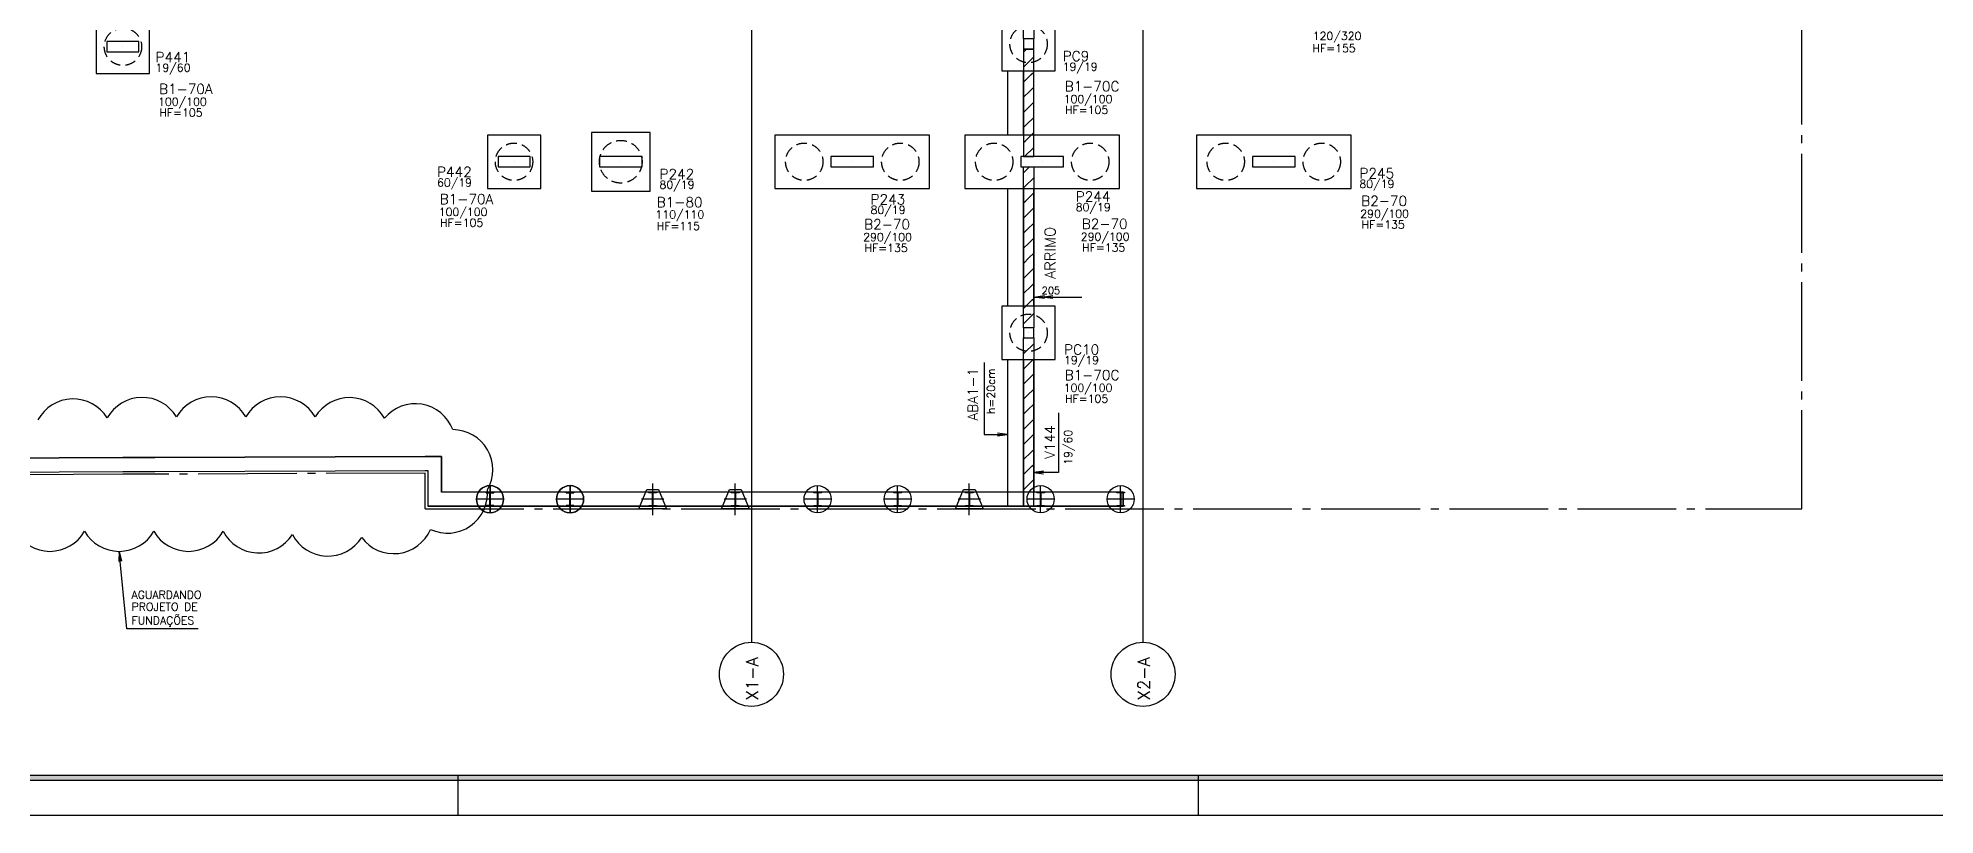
# Model space of a CAD drawing. Extents: x -9640 to 3028, y -572 to 5735.
# Drawn here: x -3309 to 247, y -572 to 884 of the extents above; entities that cross this region are included whole.
import ezdxf

# ---------------------------------------------------------------- set-up
doc = ezdxf.new("R2010")
doc.units = 0
doc.header["$LTSCALE"] = 100
doc.header["$MEASUREMENT"] = 0
doc.linetypes.add('ESTILO_TQS_0002', pattern=[0.3, 0.2, -0.1])
doc.linetypes.add('ESTILO_TQS_0004', pattern=[2.4, 1.5, 0.2, 0.15, -0.2, 0.15, -0.2])
doc.layers.get('0').update_dxf_attribs({"color": 245, "linetype": 'CONTINUOUS'})
for name, color, linetype in [('01', 7, 'CONTINUOUS'), ('100', 7, 'CONTINUOUS'), ('11', 7, 'CONTINUOUS'), ('12', 7, 'CONTINUOUS'), ('178', 7, 'CONTINUOUS'), ('18', 4, 'CONTINUOUS'), ('2', 5, 'CONTINUOUS'), ('205', 5, 'ESTILO_TQS_0004'), ('21', 1, 'CONTINUOUS'), ('210', 7, 'ESTILO_TQS_0002'), ('221', 102, 'CONTINUOUS'), ('240', 43, 'CONTINUOUS'), ('242', 7, 'CONTINUOUS'), ('246', 3, 'CONTINUOUS'), ('251', 5, 'CONTINUOUS'), ('3', 1, 'CONTINUOUS'), ('8', 7, 'CONTINUOUS'), ('9', 3, 'CONTINUOUS')]:
    doc.layers.add(name, color=color, linetype=linetype)
doc.styles.get("Standard").update_dxf_attribs({"font": 'ROMANS.SHX'})

# ---------------------------------------------------------------- blocks, each defined once
blk = doc.blocks.new('PERFIL_3', base_point=(4661.005624, 4850.7173))
at = {"layer": '178'}
for p, q in [((4661.005013, 4825.278264), (4661.005013, 4876.156336)), ((4686.44466, 4850.7173), (4635.566588, 4850.7173))]:
    blk.add_line(p, q, dxfattribs=at)
at = {"layer": '178', "linetype": 'Continuous'}
for p, q in [((4653.655014, 4862.6973), (4653.655014, 4863.8173)), ((4653.655014, 4863.8173), (4668.355014, 4863.8173)), ((4659.695014, 4862.6973), (4653.655014, 4862.6973)), ((4653.655014, 4837.6173), (4653.655014, 4838.7373)), ((4653.655014, 4838.7373), (4659.695014, 4838.7373)), ((4668.355014, 4837.6173), (4653.655014, 4837.6173)), ((4660.675014, 4839.7173), (4660.675014, 4861.7173)), ((4661.335014, 4861.7173), (4661.335014, 4839.7173)), ((4668.355014, 4862.6973), (4662.315014, 4862.6973)), ((4662.315014, 4838.7373), (4668.355014, 4838.7373)), ((4668.355014, 4863.8173), (4668.355014, 4862.6973)), ((4668.355014, 4838.7373), (4668.355014, 4837.6173))]:
    blk.add_line(p, q, dxfattribs=at)
at = {"layer": '178'}
blk.add_circle((4661.005624, 4850.7173), 25.439036, dxfattribs=at)
at = {"layer": '178', "linetype": 'Continuous'}
for centre, start, end in [((4659.695014, 4861.7173), 360, 90), ((4659.695014, 4839.7173), 270, 360), ((4662.315014, 4861.7173), 90, 179.999999), ((4662.315014, 4839.7173), 180, 270)]:
    blk.add_arc(centre, 0.98, start, end, dxfattribs=at)
blk = doc.blocks.new('_H0B108D4A6C-034')
for p, q in [((-1461.626, 857.684242), (-1456.214242, 863.096)), ((-1461.626, 829.399971), (-1444.155998, 846.869974)), ((-1447.100661, 815.641038), (-1442.626, 820.1157)), ((-1444.155998, 846.869974), (-1442.626, 848.399971)), ((-1461.626, 801.1157), (-1447.100661, 815.641038)), ((-1461.626, 772.831429), (-1450.045325, 784.412103)), ((-1450.045325, 784.412103), (-1442.626, 791.831429)), ((-1461.626, 744.547157), (-1452.989989, 753.183168)), ((-1452.989989, 753.183168), (-1442.626, 763.547157)), ((-1461.626, 716.262886), (-1455.934653, 721.954233)), ((-1455.934653, 721.954233), (-1442.626, 735.262886)), ((-1461.626, 687.978615), (-1458.879317, 690.725298)), ((-1459.724344, 661.596), (-1442.626, 678.694344)), ((-1458.879317, 690.725298), (-1442.626, 706.978615))]:
    blk.add_line(p, q)
blk = doc.blocks.new('_H0B108D4A6C-035')
for p, q in [((-1460.962872, 632.073201), (-1450.440072, 642.596)), ((-1461.626, 631.410072), (-1460.962872, 632.073201)), ((-1461.626, 603.125801), (-1459.286113, 605.465688)), ((-1459.286113, 605.465688), (-1442.626, 622.125801)), ((-1461.626, 574.84153), (-1457.609354, 578.858175)), ((-1457.609354, 578.858175), (-1442.626, 593.84153)), ((-1461.626, 546.557259), (-1455.932596, 552.250663)), ((-1455.932596, 552.250663), (-1442.626, 565.557259)), ((-1454.255837, 525.64315), (-1442.626, 537.272987)), ((-1461.626, 518.272987), (-1454.255837, 525.64315)), ((-1461.626, 489.988716), (-1452.579078, 499.035638)), ((-1452.579078, 499.035638), (-1442.626, 508.988716)), ((-1461.626, 461.704445), (-1450.90232, 472.428125)), ((-1450.90232, 472.428125), (-1442.626, 480.704445)), ((-1461.626, 433.420174), (-1449.225561, 445.820613)), ((-1449.225561, 445.820613), (-1442.626, 452.420174)), ((-1461.626, 405.135902), (-1447.548802, 419.2131)), ((-1461.626, 376.851631), (-1445.872044, 392.605587)), ((-1447.548802, 419.2131), (-1442.626, 424.135902)), ((-1445.872044, 392.605587), (-1442.626, 395.851631)), ((-1461.626, 348.56736), (-1444.195285, 365.998075)), ((-1444.195285, 365.998075), (-1442.626, 367.56736))]:
    blk.add_line(p, q)
blk = doc.blocks.new('_H0B108D4A6C-036')
for p, q in [((-1461.626, 320.283089), (-1461.514273, 320.394815)), ((-1461.514273, 320.394815), (-1459.813089, 322.096)), ((-1461.626, 291.998817), (-1459.771162, 293.853655)), ((-1459.771162, 293.853655), (-1442.626, 310.998817)), ((-1461.626, 263.714546), (-1458.028051, 267.312495)), ((-1458.028051, 267.312495), (-1442.626, 282.714546)), ((-1456.28494, 240.771335), (-1442.626, 254.430275)), ((-1461.626, 235.430275), (-1456.28494, 240.771335)), ((-1461.626, 207.146004), (-1454.541829, 214.230175)), ((-1454.541829, 214.230175), (-1442.626, 226.146004)), ((-1461.626, 178.861732), (-1452.798718, 187.689014)), ((-1452.798718, 187.689014), (-1442.626, 197.861732)), ((-1461.626, 150.577461), (-1451.055607, 161.147854)), ((-1451.055607, 161.147854), (-1442.626, 169.577461)), ((-1461.626, 122.29319), (-1449.312496, 134.606694)), ((-1461.626, 94.008919), (-1447.569385, 108.065534)), ((-1449.312496, 134.606694), (-1442.626, 141.29319)), ((-1447.569385, 108.065534), (-1442.626, 113.008919)), ((-1461.626, 65.724647), (-1445.826273, 81.524374)), ((-1445.826273, 81.524374), (-1442.626, 84.724647)), ((-1461.626, 37.440376), (-1444.083162, 54.983214)), ((-1444.083162, 54.983214), (-1442.626, 56.440376))]:
    blk.add_line(p, q)
blk = doc.blocks.new('PERFIL_4', base_point=(-1563.376791, 19.696))
at = {"layer": '178'}
for p, q in [((-1589.401284, 1.596), (-1574.401286, 37.796)), ((-1574.401286, 37.796), (-1552.351286, 37.796)), ((-1563.376791, -9.959187), (-1563.376791, 49.340813)), ((-1552.351286, 37.796), (-1537.351337, 1.596)), ((-1537.351337, 1.596), (-1589.401284, 1.596)), ((-1542.351286, 19.696), (-1584.401286, 19.696))]:
    blk.add_line(p, q, dxfattribs=at)
at = {"layer": '178', "linetype": 'Continuous'}
for p, q in [((-1570.72679, 6.596), (-1570.72679, 7.716)), ((-1570.72679, 7.716), (-1564.68679, 7.716)), ((-1570.726789, 31.676), (-1570.726789, 32.796)), ((-1570.726789, 32.796), (-1556.026789, 32.796)), ((-1564.686789, 31.676), (-1570.726789, 31.676)), ((-1556.026789, 6.596), (-1570.726789, 6.596)), ((-1563.70679, 8.696), (-1563.706789, 30.696)), ((-1563.046789, 30.696), (-1563.046789, 8.696)), ((-1556.026789, 31.676), (-1562.066789, 31.676)), ((-1562.066789, 7.716), (-1556.026789, 7.716)), ((-1556.026789, 32.796), (-1556.026789, 31.676)), ((-1556.026789, 7.716), (-1556.026789, 6.596))]:
    blk.add_line(p, q, dxfattribs=at)
for centre, start, end in [((-1564.68679, 8.696), 270, 360), ((-1564.686789, 30.696), 360, 90), ((-1562.066789, 30.696), 90, 179.999999), ((-1562.066789, 8.696), 180, 270)]:
    blk.add_arc(centre, 0.98, start, end, dxfattribs=at)

msp = doc.modelspace()

# ---------------------------------------------------------------- linework, layer by layer
for p, q in [((-2522.075601, -497.090714), (-2522.075601, -572.090714)), ((-1134.575601, -497.090714), (-1134.575601, -572.090714))]:
    msp.add_line(p, q)
for points in [[(-9639.575601, -572.090714), (3027.924399, -572.090714), (3027.924399, 5735.409286), (-9639.575601, 5735.409286), (-9639.575601, -572.090714)], [(2952.924399, -497.090714), (2952.924399, -507.590714), (-9462.575601, -507.590714), (-9462.575601, 5670.909286), (2952.924399, 5670.909286), (2952.924399, 5660.409286), (-9452.075601, 5660.409286), (-9452.075601, -497.090714), (2952.924399, -497.090714)], [(-9452.075601, -497.090714), (2952.924399, -497.090714), (2952.924399, 5660.409286), (-9452.075601, 5660.409286), (-9452.075601, -497.090714)]]:
    msp.add_lwpolyline(points)
for points in [[(2952.924399, -507.590714), (-9462.575601, -507.590714), (-9452.075601, -497.090714)], [(2952.924399, -507.590714), (-9452.075601, -497.090714), (2952.924399, -497.090714)]]:
    msp.add_solid(points)
at = {"layer": '01'}
for p, q in [((-1274.775999, 6.596), (-2578.498828, 6.596)), ((-1274.775999, 32.796), (-2552.298828, 32.796)), ((-1274.775999, 32.796), (-1274.775999, 6.596))]:
    msp.add_line(p, q, dxfattribs=at)
for points in [[(-1491.626, 822.596), (-1491.626, 702.096)], [(-1461.626, 822.596), (-1461.626, 702.096)], [(-1461.626, 702.096), (-1461.626, 822.596)], [(-1442.626, 702.096), (-1442.626, 822.596)], [(-1491.626, 602.096), (-1491.626, 381.596)], [(-1461.626, 602.096), (-1461.626, 381.596)], [(-1461.626, 381.596), (-1461.626, 602.096)], [(-1442.626, 381.596), (-1442.626, 602.096)], [(-1491.626, 281.596), (-1491.626, 6.596)], [(-1461.626, 281.596), (-1461.626, 6.596)], [(-1461.626, 6.596), (-1461.626, 281.596)], [(-1442.626, 6.596), (-1442.626, 281.596)], [(-4232.626021, 32.796), (-4232.626021, 92.655338), (-4100.626021, 93.796), (-4038.748658, 93.795713), (-3568.626021, 95.996), (-3508.757385, 95.995671), (-3149.626021, 97.796), (-3089.729552, 97.795795), (-2583.498828, 99.796), (-2552.298828, 99.796), (-2552.298828, 32.796)], [(-4206.426021, 6.596), (-4206.426021, 66.680956), (-4100.626021, 67.596), (-4038.626021, 67.596), (-3568.626021, 69.796), (-3508.626021, 69.796), (-3149.626021, 71.596), (-3089.626021, 71.596), (-2583.498828, 73.596), (-2578.498828, 73.596), (-2578.498828, 6.596)], [(-1491.626, 6.596), (-1461.626, 6.596)], [(-1461.626, 6.596), (-1442.626, 6.596)]]:
    msp.add_lwpolyline(points, dxfattribs=at)
at = {"layer": '100'}
msp.add_lwpolyline([(-3508.626021, 69.796), (-3149.626021, 71.596), (-3089.626021, 71.596), (-2583.498828, 73.596), (-2578.498828, 73.596), (-2578.498828, 6.596), (-1274.775999, 6.596), (-1274.775999, 6.596), (-1274.775999, 32.796), (-2552.298828, 32.796), (-2552.298828, 99.796), (-2583.498828, 99.796), (-3089.729552, 97.795795), (-3149.626021, 97.796), (-3508.757385, 95.995671)], dxfattribs=at)
at = {"layer": '18'}
for p, q in [((-1971.623768, 5249.096126), (-1971.623768, -248.404)), ((-1237.623768, -248.404), (-1237.623768, 5249.096126))]:
    msp.add_line(p, q, dxfattribs=at)
for centre in [(-1971.623768, -308.404), (-1237.623768, -308.404)]:
    msp.add_circle(centre, 60, dxfattribs=at)
at = {"layer": '2'}
for points in [[(-3119.626021, 858.096), (-3119.626021, 877.096), (-3179.626021, 877.096), (-3179.626021, 858.096), (-3119.626021, 858.096)], [(-1461.626, 863.096), (-1442.626, 863.096), (-1442.626, 882.096), (-1461.626, 882.096), (-1461.626, 863.096)], [(-2446.626007, 642.596026), (-2386.626007, 642.596026), (-2386.626007, 661.596026), (-2446.626007, 661.596026), (-2446.626007, 642.596026)], [(-2256.626021, 642.596026), (-2176.626021, 642.596026), (-2176.626021, 661.596026), (-2256.626021, 661.596026), (-2256.626021, 642.596026)], [(-1822.626, 642.596026), (-1742.626, 642.596026), (-1742.626, 661.596026), (-1822.626, 661.596026), (-1822.626, 642.596026)], [(-1466.626, 642.596), (-1386.626, 642.596), (-1386.626, 661.596), (-1466.626, 661.596), (-1466.626, 642.596)], [(-1032.626, 642.596), (-952.626, 642.596), (-952.626, 661.596), (-1032.626, 661.596), (-1032.626, 642.596)], [(-1461.626, 322.096), (-1442.626, 322.096), (-1442.626, 341.096), (-1461.626, 341.096), (-1461.626, 322.096)]]:
    msp.add_lwpolyline(points, dxfattribs=at)
at = {"layer": '205'}
for p, q in [((-3.123768, 1.596), (-3.123768, 5001.596)), ((-2583.498828, 1.595875), (-3.123768, 1.595875))]:
    msp.add_line(p, q, dxfattribs=at)
msp.add_lwpolyline([(-2583.498828, 1.595875), (-2583.498828, 68.596), (-3089.626021, 66.596), (-3149.626021, 66.596), (-3508.626021, 64.796), (-3568.626021, 64.796), (-4038.626021, 62.596), (-4100.626021, 62.596), (-4201.426021, 61.596), (-4201.426021, 1.595874)], dxfattribs=at)
at = {"layer": '21', "color": 2, "linetype": 'Continuous'}
for p, q in [((-1442.626, 398.514483), (-1422.63844, 401.145903)), ((-1442.626, 398.514483), (-1352.626, 398.514483)), ((-1422.63844, 395.883063), (-1442.626, 398.514483)), ((-1426.8931, 398.514483), (-1406.90554, 401.145903)), ((-1406.90554, 395.883063), (-1426.8931, 398.514483))]:
    msp.add_line(p, q, dxfattribs=at)
at = {"layer": '210'}
for centre, radius in [((-3149.626021, 867.596), 35), ((-1452.126, 872.596), 35), ((-2416.626007, 652.096026), 35), ((-2216.626021, 652.096026), 40), ((-1872.626, 652.096026), 35), ((-1692.626, 652.096026), 35), ((-1516.626, 652.096), 35), ((-1336.626, 652.096), 35), ((-1082.626, 652.096), 35), ((-902.626, 652.096), 35), ((-1452.126, 331.596), 35)]:
    msp.add_circle(centre, radius, dxfattribs=at)
at = {"layer": '221', "color": 11, "linetype": 'Continuous'}
for points in [[(-1535.622815, 275.732237), (-1535.622815, 141.119786), (-1491.626, 141.119786), (-1510.215591, 138.67242), (-1491.626, 141.119786), (-1510.215591, 143.567152)], [(-1396.011338, 181.640486), (-1396.011338, 69.91588), (-1442.626, 69.91588), (-1424.036409, 72.363246), (-1442.626, 69.91588), (-1424.036409, 67.468514)]]:
    msp.add_lwpolyline(points, dxfattribs=at)
at = {"layer": '240'}
for points in [[(-1461.626, 1387.096), (-1442.626, 1387.096), (-1442.626, 882.096), (-1461.626, 882.096), (-1461.626, 1387.096)], [(-1461.626, 661.596), (-1442.626, 661.596), (-1442.626, 863.096), (-1461.626, 863.096), (-1461.626, 661.596)], [(-1461.626, 642.596), (-1442.626, 642.596), (-1442.626, 341.096), (-1461.626, 341.096), (-1461.626, 642.596)], [(-1461.626, 322.096), (-1442.626, 322.096), (-1442.626, 32.796), (-1461.626, 32.796), (-1461.626, 322.096)]]:
    msp.add_lwpolyline(points, dxfattribs=at)
at = {"layer": '242'}
for p, q in [((-3149.626021, 867.596), (-3149.626021, 867.596)), ((-1452.126, 872.596), (-1452.126, 872.596)), ((-2416.626007, 652.096026), (-2416.626007, 652.096026)), ((-2216.626021, 652.096026), (-2216.626021, 652.096026)), ((-1782.626, 652.096026), (-1782.626, 652.096026)), ((-1426.626, 652.096), (-1426.626, 652.096)), ((-992.626, 652.096), (-992.626, 652.096)), ((-1452.126, 331.596), (-1452.126, 331.596))]:
    msp.add_line(p, q, dxfattribs=at)
at = {"layer": '246'}
msp.add_lwpolyline([(-847.626, 702.096), (-1137.626, 702.096), (-1137.626, 602.096), (-847.626, 602.096), (-847.626, 702.096)], dxfattribs=at)
at = {"layer": '251', "linetype": 'Continuous'}
for points in [[(-3099.626021, 917.596), (-3199.626021, 917.596), (-3199.626021, 817.596), (-3099.626021, 817.596), (-3099.626021, 917.596)], [(-1402.126, 922.596), (-1502.126, 922.596), (-1502.126, 822.596), (-1402.126, 822.596), (-1402.126, 922.596)], [(-2366.626007, 702.096026), (-2466.626007, 702.096026), (-2466.626007, 602.096026), (-2366.626007, 602.096026), (-2366.626007, 702.096026)], [(-2161.626021, 597.096026), (-2161.626021, 707.096026), (-2271.626021, 707.096026), (-2271.626021, 597.096026), (-2161.626021, 597.096026)], [(-1927.626, 602.096026), (-1637.626, 602.096026), (-1637.626, 702.096026), (-1927.626, 702.096026), (-1927.626, 602.096026)], [(-1571.626, 602.096), (-1281.626, 602.096), (-1281.626, 702.096), (-1571.626, 702.096), (-1571.626, 602.096)], [(-1137.626, 602.096), (-847.626, 602.096), (-847.626, 702.096), (-1137.626, 702.096), (-1137.626, 602.096)], [(-1402.126, 381.596), (-1502.126, 381.596), (-1502.126, 281.596), (-1402.126, 281.596), (-1402.126, 381.596)]]:
    msp.add_lwpolyline(points, dxfattribs=at)
at = {"layer": '3', "linetype": 'Continuous'}
msp.add_lwpolyline([(-3008.461068, -222.962517), (-3142.164974, -222.962517), (-3156.848221, -77.949174), (-3152.540602, -96.197651), (-3156.848221, -77.949174), (-3157.410434, -96.690743)], dxfattribs=at)
at = {"layer": '3', "color": 1, "linetype": 'Continuous'}
for centre, start, end in [((-3243.017321, 132.651536), 31.601006, 151.601006), ((-3113.626343, 135.439159), 30.867394, 150.867394), ((-2984.299689, 136.414612), 29.996902, 149.996902), ((-2854.421202, 136.363767), 29.958238, 149.958238), ((-2725.200059, 135.112726), 28.93239, 148.93239), ((-2601.643669, 123.745044), 20.554326, 140.554326), ((-2531.533815, 75.077285), 329.91167, 89.91167), ((-2541.370409, 31.126145), 244.857663, 4.857663), ((-3286.516622, -2.949543), 210, 330), ((-3156.612812, -2.949543), 210, 330), ((-3026.709001, -2.949543), 210, 330), ((-2895.152201, -5.970738), 207.368873, 327.368873), ((-2765.42561, -11.856377), 207.435721, 327.435721), ((-2642.188015, -7.262792), 216.833614, 336.833614)]:
    msp.add_arc(centre, 75, start, end, dxfattribs=at)

# ---------------------------------------------------------------- block references
at = {"layer": '178', "xscale": -1, "rotation": 180}
for p in [(-2461.625755, 19.700995), (-2311.625755, 19.700995)]:
    msp.add_blockref('PERFIL_3', p, dxfattribs=at)
at = {"layer": '178'}
for name, p in [('PERFIL_3', (-2461.625502, 19.691005)), ('PERFIL_3', (-2311.625502, 19.691005)), ('PERFIL_4', (-2156.709518, 19.695874)), ('PERFIL_4', (-2002.042849, 19.695874)), ('PERFIL_3', (-1847.625495, 19.691005)), ('PERFIL_3', (-1697.625495, 19.691005)), ('PERFIL_4', (-1563.376791, 19.695874)), ('PERFIL_3', (-1429.625495, 19.691005)), ('PERFIL_3', (-1279.626106, 19.691005))]:
    msp.add_blockref(name, p, dxfattribs=at)
at = {"layer": '240'}
for name in ['_H0B108D4A6C-034', '_H0B108D4A6C-035', '_H0B108D4A6C-036']:
    msp.add_blockref(name, (0, 0), dxfattribs=at)

# ---------------------------------------------------------------- texts
at = {"layer": '11', "linetype": 'Continuous'}
for s, p in [('h=20cm', (-1515.149939, 179.197216)), ('19/60', (-1370.650999, 84.176426))]:
    msp.add_text(s, height=15, rotation=90, dxfattribs=at).set_placement(p)
at = {"layer": '12', "linetype": 'Continuous'}
for s, p in [('120/320', (-919.573768, 880.201301)), ('HF=155', (-920.0475, 857.234369)), ('19/60', (-3088.586828, 820.846936)), ('19/19', (-1388.241573, 822.706849)), ('100/100', (-3083.84116, 756.910464)), ('HF=105', (-3081.404324, 736.620055)), ('100/100', (-1386.341139, 761.910464)), ('HF=105', (-1383.904303, 741.620055)), ('60/19', (-2560.985546, 605.511305)), ('80/19', (-2143.950784, 601.567786)), ('80/19', (-832.097645, 602.975775)), ('80/19', (-1748.400078, 554.245551)), ('80/19', (-1363.804028, 559.448615)), ('100/100', (-2557.723467, 550.652656)), ('HF=105', (-2555.286631, 530.362246)), ('110/110', (-2151.486386, 545.677666)), ('HF=115', (-2149.124631, 524.107308)), ('290/100', (-830.439936, 547.078267)), ('HF=135', (-828.0031, 526.787857)), ('290/100', (-1762.164033, 503.298073)), ('HF=135', (-1759.727197, 483.007664)), ('290/100', (-1354.331861, 504.097135)), ('HF=135', (-1351.895025, 483.806726)), ('19/19', (-1385.683454, 272.751247)), ('100/100', (-1386.341139, 220.910464)), ('HF=105', (-1383.904303, 200.620055))]:
    msp.add_text(s, height=15, dxfattribs=at).set_placement(p)
at = {"layer": '18'}
for s, p in [('X1-A', (-1958.8732, -357.149205)), ('X2-A', (-1224.8732, -357.149205))]:
    msp.add_text(s, height=22.5, rotation=90, dxfattribs=at).set_placement(p)
at = {"layer": '21', "color": 2, "linetype": 'Continuous'}
msp.add_text('205', height=13.5, dxfattribs=at).set_placement((-1427.625998, 404.048402))
at = {"layer": '221'}
msp.add_text('ARRIMO', height=20, rotation=-270, dxfattribs=at).set_placement((-1401.990442, 432.172485))
at = {"layer": '3', "linetype": 'Continuous'}
for s, p in [('AGUARDANDO', (-3133.577316, -166.869487)), ('PROJETO DE', (-3133.577316, -189.369487))]:
    msp.add_text(s, height=15, dxfattribs=at).set_placement(p)
at = {"layer": '3'}
msp.add_text('FUNDAÇÕES', height=15, dxfattribs=at).set_placement((-3133.577316, -214.869487))
at = {"layer": '8', "linetype": 'Continuous'}
for s, p in [('ABA1-1', (-1547.502096, 167.064963)), ('V144', (-1403.003156, 95.291734))]:
    msp.add_text(s, height=18.75, rotation=90, dxfattribs=at).set_placement(p)
at = {"layer": '9', "linetype": 'Continuous'}
for s, p in [('P441', (-3088.586828, 838.846936)), ('PC9', (-1388.241573, 840.706849)), ('P442', (-2560.985546, 623.511305)), ('P242', (-2143.950784, 619.567786)), ('P245', (-832.097645, 620.975775)), ('P243', (-1748.400078, 572.245551)), ('P244', (-1363.804028, 577.448615)), ('PC10', (-1385.683454, 290.751247))]:
    msp.add_text(s, height=18.75, dxfattribs=at).set_placement(p)
at = {"layer": '9'}
for s, p in [('B1-70A', (-3082.096979, 779.072427)), ('B1-70C', (-1384.596958, 784.072427)), ('B1-70A', (-2555.979286, 572.814619)), ('B1-80', (-2149.29777, 566.863851)), ('B2-70', (-828.695755, 569.24023)), ('B2-70', (-1760.419852, 525.460036)), ('B2-70', (-1352.58768, 526.259098)), ('B1-70C', (-1384.596958, 243.072427))]:
    msp.add_text(s, height=18.75, dxfattribs=at).set_placement(p)

doc.saveas('drawing.dxf')
